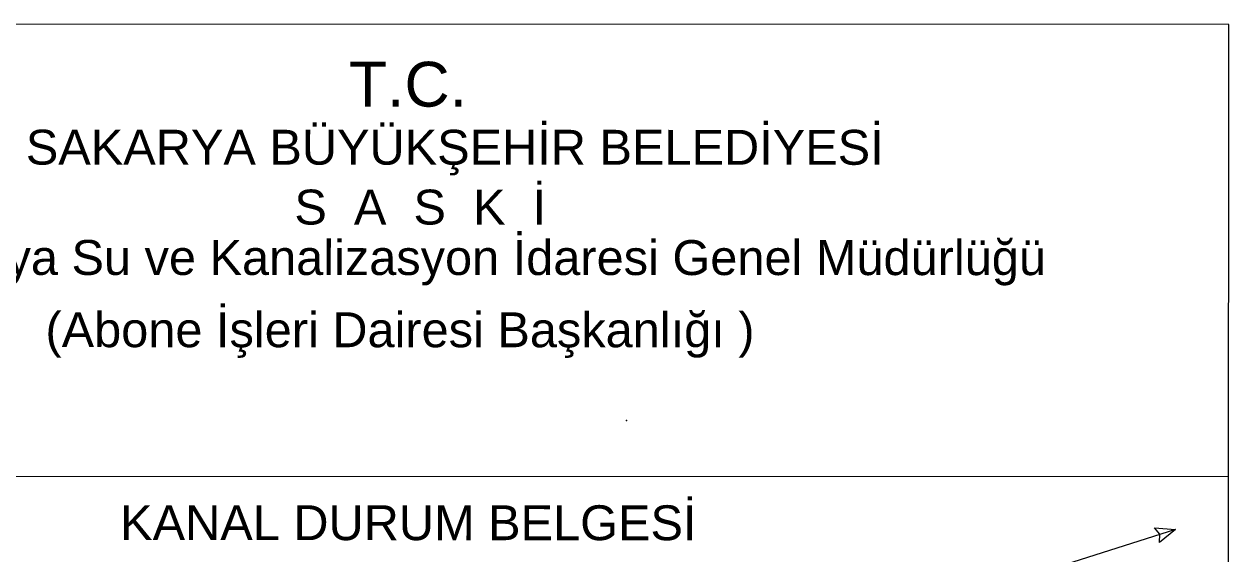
# Model space of a CAD drawing. Header units: centimetres. Extents: x 14449 to 53524, y -19051 to -10746.
# Drawn here: x 25886 to 26997, y -17072 to -16583 of the extents above; entities that cross this region are included whole.
import ezdxf

# ---------------------------------------------------------------- set-up
doc = ezdxf.new("R2010")
doc.units = ezdxf.units.CM
for name, color, linetype, lineweight in [('ANTET_CIZGI', 251, 'Continuous', 0), ('ANTET_DIŞ_ÇERÇEVE', 7, 'Continuous', 0), ('ANTET_YAZI', 5, 'Continuous', 0), ('BACA', 4, 'Continuous', 0), ('C_PARCASı', 2, 'Continuous', 0), ('HAT', 1, 'Continuous', 0)]:
    doc.layers.add(name, color=color, linetype=linetype, lineweight=lineweight)
doc.styles.get("Standard").update_dxf_attribs({"font": 'arial.ttf'})

msp = doc.modelspace()

# ---------------------------------------------------------------- linework, layer by layer
at = {"layer": 'ANTET_CIZGI'}
msp.add_line((26997.1, -17000.5), (25483.3, -17000.2), dxfattribs=at)
at = {"layer": 'ANTET_DIŞ_ÇERÇEVE'}
for p, q in [((26997.2, -16583.7), (25482.9, -16583.5)), ((26996.2, -18782.8), (26997.2, -16583.7))]:
    msp.add_line(p, q, dxfattribs=at)
at = {"layer": 'BACA'}
msp.add_point((26441.5, -16948.6, 176.2), dxfattribs=at)
at = {"layer": 'C_PARCASı'}
msp.add_point((26425.3, -16871.7, 178.4), dxfattribs=at)
at = {"layer": 'HAT'}
for p, q in [((26947.8, -17049), (25986.8, -17354.5)), ((26928.7, -17047.5), (26947.8, -17049)), ((26933.6, -17053.5), (26928.7, -17047.5)), ((26947.8, -17049), (26933.1, -17061.2)), ((26933.1, -17061.2), (26933.6, -17053.5))]:
    msp.add_line(p, q, dxfattribs=at)

# ---------------------------------------------------------------- texts
at = {"layer": 'ANTET_YAZI'}
for s, height, p in [('T.C.', 41.34, (26185.5, -16659.5)), ('SAKARYA BÜYÜKŞEHİR BELEDİYESİ', 32.152, (25887.6, -16712.9)), ('S  A  S  K  İ', 32.152, (26135.3, -16768.1)), ('Sakarya Su ve Kanalizasyon İdaresi Genel Müdürlüğü', 32.152, (25752.5, -16814.5)), ('(Abone İşleri Dairesi Başkanlığı )', 32.152, (25905.7, -16881.1))]:
    msp.add_text(s, height=height, rotation=359.9888, dxfattribs=at).set_placement(p)
at = {"layer": 'ANTET_YAZI', "color": 5}
msp.add_text('KANAL DURUM BELGESİ', height=32.152, rotation=359.9888, dxfattribs=at).set_placement((25974.6, -17058.9))

doc.saveas('drawing.dxf')
